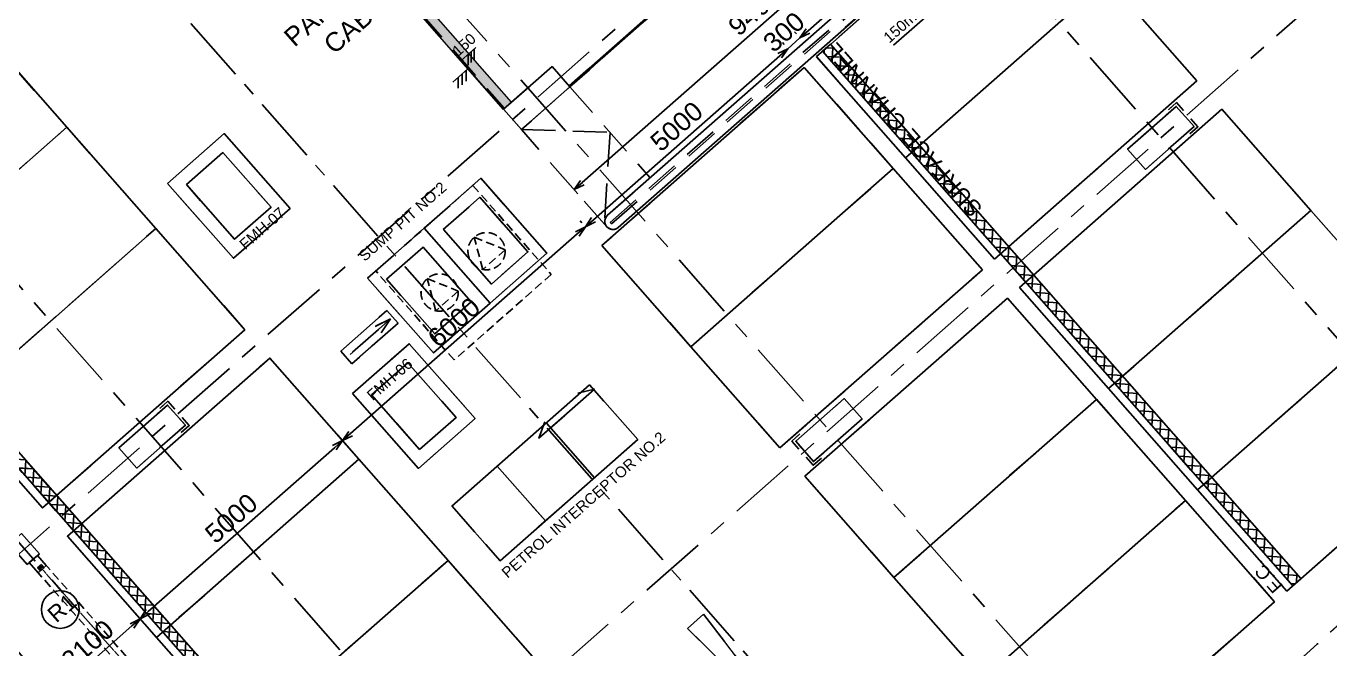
# Model space of a CAD drawing. Header units: millimetres. Extents: x 833946797 to 834440930, y 817746008 to 818399503.
# Drawn here: x 834318960 to 834343138, y 817990012 to 818001561 of the extents above; entities that cross this region are included whole.
import ezdxf

# ---------------------------------------------------------------- set-up
doc = ezdxf.new("R2010")
doc.units = ezdxf.units.MM
doc.header["$LTSCALE"] = 100
for name, pattern in [('CENTER', [2, 1.25, -0.25, 0.25, -0.25]), ('DASHDOT2', [12.7, 6.35, -3.175, 0, -3.175]), ('Grid Line', [22.225, 12.7, -3.175, 3.175, -3.175]), ('Hidden', [9.525, 6.35, -3.175]), ('HIDDEN2', [4.7625, 3.175, -1.5875])]:
    doc.linetypes.add(name, pattern=pattern)
for name, color, linetype in [('+C-118', 118, 'Continuous'), ('+C-160', 160, 'Hidden'), ('+FS10', 10, 'Continuous'), ('3B50A-DLN-ARC-DWG-1002-P00-LB02$0$DLN660', 1, 'Continuous'), ('A-COLS', 3, 'Continuous'), ('DLN020__', 6, 'Continuous'), ('DLN030_2', 1, 'Continuous'), ('DLN0401_', 7, 'Continuous'), ('DLN0403__Room Name', 7, 'Continuous'), ('DLN043__Room Name', 7, 'Continuous'), ('DLN060__', 7, 'Continuous'), ('DLN220__', 7, 'Continuous'), ('DLN660', 1, 'Continuous'), ('DLN810__', 1, 'Continuous'), ('LEVEL', 7, 'Continuous'), ('MOE', 6, 'DASHDOT2')]:
    doc.layers.add(name, color=color, linetype=linetype)
for name, color, linetype, lineweight in [('A-DOOR', 6, 'Continuous', 9), ('A-GENM', 6, 'Continuous', 9), ('A-WALL', 7, 'Continuous', 9), ('A829_ROAD', 1, 'Continuous', 0), ('CORNER GUARD', 2, 'Continuous', 50), ('HCL520_T', 7, 'Continuous', 18), ('I-WALL', 7, 'Continuous', 9)]:
    doc.layers.add(name, color=color, linetype=linetype, lineweight=lineweight)
doc.styles.add('3B50A-DLN-ARC-DWG-1002-P00-LB02$0$Standard', font='swiss.ttf')
doc.styles.get("Standard").update_dxf_attribs({"font": 'swiss.ttf'})
doc.styles.add('Swis721tBT', font='swissl.ttf')
doc.dimstyles.new('INTDIM350', dxfattribs={"dimtxt": 350, "dimasz": 200, "dimexe": 100, "dimexo": 150, "dimgap": 100, "dimtad": 1, "dimdec": 0, "dimzin": 9, "dimdsep": 46, "dimtxsty": 'Swis721tBT', "dimblk": 'OPEN30', "dimcen": -125, "dimclrd": 256, "dimclre": 256, "dimclrt": 2, "dimaunit": 1, "dimadec": 1, "dimazin": 0, "dimtfac": 0.444444, "dimtdec": 0, "dimtix": 1, "dimtmove": 2, "dimatfit": 3, "dimldrblk": 'OPEN30', "dimfxl": 0, "dimtolj": 1, "dimlwd": -1, "dimlwe": -1, "dimarcsym": 0})
pattern_1 = [(86.3502, (834319897.64, 817945893.62), (-158.428, 10.1057), []), (176.3502, (834319897.64, 817945893.62), (-10.1057, -158.428), [])]

# ---------------------------------------------------------------- blocks, each defined once
blk = doc.blocks.new('A05-_14-flat-3')
at = {"layer": 'A829_ROAD'}
for p, q in [((-275, 3909), (275, 3909)), ((-50, 709), (-275, 3909)), ((275, 3909), (50, 709)), ((-375, 709), (0, -1624)), ((-50, 709), (-375, 709)), ((0, -1624), (375, 709)), ((375, 709), (50, 709))]:
    blk.add_line(p, q, dxfattribs=at)
blk = doc.blocks.new('DLN_Parking - Parking - 2500 x 5000 _WL_-1233168-Car Park_B2_F')
at = {"layer": 'DLN660'}
for p, q in [((0, 0), (0, 5000)), ((0, 5000), (2500, 5000)), ((2500, 5000), (2500, 0)), ((2500, 0), (0, 0))]:
    blk.add_line(p, q, dxfattribs=at)
blk = doc.blocks.new('3B50A-DLN-ARC-DWG-1002-P00-LB02$0$DLN_Parking - Parking - 2500 x 5000 _WL_-V2-Car Park_B2_F')
at = {"layer": '3B50A-DLN-ARC-DWG-1002-P00-LB02$0$DLN660'}
for p, q in [((2500, 0), (0, 0)), ((0, 0), (0, -5000)), ((2500, -5000), (2500, 0)), ((0, -5000), (2500, -5000))]:
    blk.add_line(p, q, dxfattribs=at)
blk = doc.blocks.new('_Open30')
at = {"color": 0, "linetype": 'ByBlock', "lineweight": -2}
for p, q in [((-1, 0.268), (0, 0)), ((0, 0), (-1, -0.268)), ((0, 0), (-1, 0))]:
    blk.add_line(p, q, dxfattribs=at)
blk = doc.blocks.new('CORNER GUARD')
at = {"layer": 'CORNER GUARD', "color": 0, "const_width": 20}
blk.add_lwpolyline([(-150, -50), (50, -50), (50, 150)], dxfattribs=at)
at = {"layer": 'Defpoints', "color": 0}
blk.add_lwpolyline([(-150, 0), (0, 0), (0, 150)], dxfattribs=at)
blk = doc.blocks.new('A$C029C5A43')
at = {"layer": '+C-160', "linetype": 'Hidden'}
for p, q in [((56216, 46366), (56216, 72065)), ((68271, 63565), (68271, 72266)), ((77671, 63565), (68271, 63565))]:
    blk.add_line(p, q, dxfattribs=at)
at = {"layer": '+C-160'}
for p, q in [((57121, 47766), (57121, 71666)), ((57321, 71666), (57321, 47766)), ((61971, 71666), (61971, 69166)), ((56971, 69166), (61971, 69166)), ((61971, 69166), (56971, 69166)), ((61971, 69166), (61971, 66666)), ((62685, 67152, 0), (64085, 67152, 0)), ((62685, 65302, 0), (62685, 67152, 0)), ((64085, 67152, 0), (64085, 65302, 0)), ((62935, 66902, 0), (63835, 66902, 0)), ((62935, 65552, 0), (62935, 66902, 0)), ((63835, 66902, 0), (63835, 65552, 0)), ((61971, 66666), (56971, 66666)), ((56971, 64166), (56971, 66666)), ((56971, 66666), (61971, 66666)), ((61971, 66666), (61971, 64166)), ((68271, 66465, 0), (68271, 64074, 0)), ((68296, 66465, 0), (68296, 64074, 0)), ((63835, 65552, 0), (62935, 65552, 0)), ((64085, 65302, 0), (62685, 65302, 0)), ((57321, 64819), (57121, 65019)), ((57121, 64604), (57321, 64804)), ((57321, 64594), (57121, 64794)), ((57121, 64379), (57321, 64579)), ((57321, 64370), (57121, 64570)), ((57121, 64155), (57321, 64355)), ((57321, 64145), (57121, 64345)), ((61971, 64166), (56971, 64166)), ((57121, 63930), (57321, 64130)), ((57321, 63921), (57121, 64121)), ((59821, 64116), (60021, 64116)), ((60021, 64116), (60021, 63916)), ((56066, 63566), (56066, 64066)), ((56366, 64066), (56366, 63566)), ((57121, 63706), (57321, 63906)), ((57321, 63696), (57121, 63896)), ((58771, 63566, 0), (58771, 64066, 0)), ((58771, 64066, 0), (59971, 64066, 0)), ((58771, 64066, 0), (59971, 64066, 0)), ((58771, 63566, 0), (58771, 64066, 0)), ((59821, 64066), (59971, 64066)), ((59971, 64066, 0), (59971, 63566, 0)), ((59971, 64066, 0), (59971, 63566, 0)), ((59971, 64066), (59971, 63916)), ((68271, 64066), (69471, 64066)), ((68271, 63566), (68271, 64066)), ((68271, 63566, 0), (68271, 64066, 0)), ((68271, 64066, 0), (69471, 64066, 0)), ((68271, 64066, 0), (69471, 64066, 0)), ((68271, 63566, 0), (68271, 64066, 0)), ((68271, 64065), (69471, 64065)), ((68271, 64065, 0), (69471, 64065, 0)), ((68271, 64065), (69471, 64065)), ((68271, 64065, 0), (69471, 64065, 0)), ((69471, 64066), (69471, 63566)), ((69471, 64066, 0), (69471, 63566, 0)), ((69471, 64066, 0), (69471, 63566, 0)), ((69471, 63565, 0), (69471, 64065, 0)), ((57121, 63481), (57321, 63681)), ((57321, 63472), (57121, 63672)), ((59971, 63566), (59971, 63716)), ((60021, 63516), (60021, 63716)), ((71856, 63590), (69471, 63590)), ((56366, 63566), (56066, 63566)), ((56116, 63316), (56116, 63566)), ((56116, 63566), (56316, 63566)), ((56166, 63316), (56166, 63391)), ((56166, 63391), (56266, 63391)), ((56241, 63366), (56191, 63366)), ((56191, 63366), (56191, 63316)), ((56241, 63316), (56241, 63366)), ((56266, 63391), (56266, 63316)), ((56316, 63566), (56316, 63316)), ((56971, 60966), (56971, 63466)), ((56971, 63466), (61971, 63466)), ((57121, 63257), (57321, 63457)), ((57321, 63247), (57121, 63447)), ((59971, 63566, 0), (58771, 63566, 0)), ((59971, 63566, 0), (58771, 63566, 0)), ((59821, 63566), (59971, 63566)), ((59821, 63516), (60021, 63516)), ((61971, 63466), (61971, 60966)), ((64312, 63382, 0), (65712, 63382, 0)), ((64312, 61532, 0), (64312, 63382, 0)), ((65712, 63382, 0), (65712, 61532, 0)), ((65712, 63382, 0), (67112, 63382, 0)), ((65712, 61532, 0), (65712, 63382, 0)), ((67112, 63382, 0), (67112, 61532, 0)), ((68271, 61166), (68271, 63566, 0)), ((68271, 63566, 0), (69471, 62441, 0)), ((69471, 63566), (68271, 63566)), ((69471, 63566, 0), (68271, 63566, 0)), ((69471, 63566, 0), (68271, 63566, 0)), ((69471, 63565), (69471, 61316)), ((71856, 63565), (69471, 63565)), ((56191, 63316), (56116, 63316)), ((56191, 63316), (56166, 63316)), ((56266, 63316), (56241, 63316)), ((56316, 63316), (56241, 63316)), ((57121, 63032), (57321, 63232)), ((57321, 63023), (57121, 63223)), ((64562, 63132, 0), (65462, 63132, 0)), ((64562, 61782, 0), (64562, 63132, 0)), ((65462, 63132, 0), (65462, 61782, 0)), ((65962, 63132, 0), (66862, 63132, 0)), ((65962, 61782, 0), (65962, 63132, 0)), ((66862, 63132, 0), (66862, 61782, 0)), ((57121, 62808), (57321, 63008)), ((57321, 62798), (57121, 62998)), ((57121, 62583), (57321, 62783)), ((57321, 62574), (57121, 62774)), ((63042, 62695), (64183, 62695)), ((63042, 62382), (63042, 62695)), ((64183, 62695), (64183, 62382)), ((57121, 62359), (57321, 62559)), ((57321, 62349), (57121, 62549)), ((64183, 62382), (63042, 62382)), ((63831, 62534), (63131, 62534)), ((69471, 62441, 0), (68271, 61229)), ((57121, 62134), (57321, 62334)), ((57321, 62125), (57121, 62325)), ((57121, 61910), (57321, 62110)), ((57321, 61900), (57121, 62100)), ((62686, 61959, 0), (64086, 61959, 0)), ((62686, 60109, 0), (62686, 61959, 0)), ((64086, 61959, 0), (64086, 60109, 0)), ((57121, 61685), (57321, 61885)), ((57321, 61676), (57121, 61876)), ((57121, 61461), (57321, 61661)), ((62936, 61709, 0), (63836, 61709, 0)), ((62936, 60359, 0), (62936, 61709, 0)), ((63836, 61709, 0), (63836, 60359, 0)), ((65462, 61782, 0), (64562, 61782, 0)), ((66862, 61782, 0), (65962, 61782, 0)), ((57321, 61451), (57121, 61651)), ((57121, 61236), (57321, 61436)), ((57321, 61227), (57121, 61427)), ((65712, 61532, 0), (64312, 61532, 0)), ((67112, 61532, 0), (65712, 61532, 0)), ((57121, 61012), (57321, 61212)), ((57321, 61002), (57121, 61202)), ((68371, 61186), (77571, 61186, 0)), ((68371, 61146), (68371, 61186)), ((68421, 61316), (77521, 61316)), ((56971, 58466), (56971, 60966)), ((56971, 60966), (61971, 60966)), ((61971, 60966), (56971, 60966)), ((57121, 60787), (57321, 60987)), ((57321, 60777), (57121, 60977)), ((61971, 60966), (61971, 58466)), ((72971, 60966), (67971, 60966)), ((67971, 60966), (67971, 58466)), ((68271, 61166), (68271, 61166)), ((68371, 61146), (77571, 61146, 0)), ((77521, 61016), (68421, 61016)), ((72971, 58466), (72971, 60966)), ((78271, 60966), (73271, 60966)), ((73271, 60966), (73271, 58466)), ((73421, 60923), (73464, 60966)), ((73421, 60966), (73621, 60966)), ((73421, 47766), (73421, 60966)), ((73621, 60867), (73522, 60966)), ((73621, 60966), (73621, 47766)), ((57121, 60563), (57321, 60763)), ((57321, 60553), (57121, 60753)), ((73421, 60698), (73621, 60898)), ((73621, 60642), (73421, 60842)), ((57121, 60338), (57321, 60538)), ((73421, 60474), (73621, 60674)), ((73621, 60418), (73421, 60617)), ((73421, 60249), (73621, 60449)), ((63836, 60359, 0), (62936, 60359, 0)), ((73621, 60193), (73421, 60393)), ((73421, 60025), (73621, 60225)), ((64086, 60109, 0), (62686, 60109, 0)), ((73621, 59969), (73421, 60168)), ((73421, 59800), (73621, 60000)), ((73621, 59744), (73421, 59944)), ((73421, 59576), (73621, 59776)), ((73621, 59519), (73421, 59719)), ((73421, 59351), (73621, 59551)), ((73621, 59295), (73421, 59495)), ((73421, 59127), (73621, 59327)), ((73621, 59070), (73421, 59270)), ((66093, 59174, 0), (62693, 59174, 0)), ((62693, 59174, 0), (62693, 57824, 0)), ((63812, 59174), (63812, 57824)), ((64737, 59055, 0), (65015, 59208, 0)), ((66106, 59055, 0), (64737, 59055, 0)), ((64737, 59055, 0), (66106, 59055, 0)), ((65023, 59174), (65023, 57824)), ((66106, 59055, 0), (65828, 59208, 0)), ((66093, 57824, 0), (66093, 59174, 0)), ((73421, 58902), (73621, 59102)), ((73621, 58846), (73421, 59046)), ((73421, 58678), (73621, 58878)), ((73621, 58621), (73421, 58821)), ((73421, 58453), (73621, 58653)), ((73621, 58397), (73421, 58597)), ((56971, 58466), (61971, 58466)), ((61971, 58466), (56971, 58466)), ((61971, 58466), (61971, 55966)), ((67971, 58466), (72971, 58466)), ((72971, 58466), (67971, 58466)), ((67971, 58466), (67971, 55966)), ((72971, 55966), (72971, 58466)), ((73271, 58466), (78271, 58466)), ((78271, 58466), (73271, 58466)), ((73271, 58466), (73271, 55966)), ((73421, 58229), (73621, 58429)), ((73621, 58172), (73421, 58372)), ((78271, 55966), (78271, 58466)), ((73421, 58004), (73621, 58204)), ((73621, 57948), (73421, 58148)), ((62693, 57824, 0), (66093, 57824, 0)), ((73421, 57780), (73621, 57980)), ((73621, 57723), (73421, 57923)), ((73421, 57555), (73621, 57755)), ((73621, 57499), (73421, 57699)), ((73421, 57331), (73621, 57531)), ((73621, 57274), (73421, 57474)), ((73421, 57106), (73621, 57306)), ((73621, 57050), (73421, 57250)), ((73421, 56882), (73621, 57082)), ((73621, 56825), (73421, 57025)), ((73421, 56657), (73621, 56857)), ((73621, 56601), (73421, 56801)), ((73421, 56433), (73621, 56633)), ((73621, 56376), (73421, 56576)), ((73421, 56208), (73621, 56408)), ((73621, 56152), (73421, 56352)), ((73421, 55984), (73621, 56184)), ((73621, 55927), (73421, 56127)), ((67971, 55966), (72971, 55966)), ((68421, 55916, 0), (68221, 55916, 0)), ((68221, 55916, 0), (68221, 55716, 0)), ((68271, 55866), (69471, 55866)), ((68271, 55366), (68271, 55866)), ((68271, 55366, 0), (68271, 55866, 0)), ((68271, 55866, 0), (69471, 55866, 0)), ((68271, 55366, 0), (68271, 55866, 0)), ((68271, 55866, 0), (69471, 55866, 0)), ((68421, 55866, 0), (68271, 55866, 0)), ((68271, 55866, 0), (68271, 55716, 0)), ((69471, 55866), (69471, 55366)), ((69471, 55866, 0), (69471, 55366, 0)), ((69471, 55866, 0), (69471, 55366, 0)), ((73271, 55966), (78271, 55966)), ((73421, 55759), (73621, 55959)), ((73621, 55703), (73421, 55903)), ((76471, 55866), (77671, 55866)), ((76471, 55366), (76471, 55866)), ((76471, 55366, 0), (76471, 55866, 0)), ((76471, 55866, 0), (77671, 55866, 0)), ((76471, 55366, 0), (76471, 55866, 0)), ((76471, 55866, 0), (77671, 55866, 0)), ((77521, 55916), (77721, 55916)), ((77521, 55866), (77671, 55866)), ((77671, 55866), (77671, 55366)), ((77671, 55866, 0), (77671, 55366, 0)), ((77671, 55866, 0), (77671, 55366, 0)), ((77671, 55866), (77671, 55716)), ((77721, 55916), (77721, 55716)), ((73421, 55535), (73621, 55735)), ((73621, 55478), (73421, 55678)), ((68221, 55316, 0), (68221, 55516, 0)), ((68271, 55366, 0), (68271, 55516, 0)), ((73421, 55310), (73621, 55510)), ((73621, 55254), (73421, 55454)), ((77671, 55366), (77671, 55516)), ((77721, 55316), (77721, 55516)), ((67971, 52766), (67971, 55266)), ((67971, 55266), (72971, 55266)), ((68421, 55316, 0), (68221, 55316, 0)), ((69471, 55366), (68271, 55366)), ((69471, 55366, 0), (68271, 55366, 0)), ((69471, 55366, 0), (68271, 55366, 0)), ((68421, 55366, 0), (68271, 55366, 0)), ((72971, 55266), (72971, 52766)), ((73271, 52766), (73271, 55266)), ((73271, 55266), (78271, 55266)), ((73421, 55086), (73621, 55286)), ((73621, 55029), (73421, 55229)), ((77671, 55366), (76471, 55366)), ((77671, 55366, 0), (76471, 55366, 0)), ((77671, 55366, 0), (76471, 55366, 0)), ((77521, 55366), (77671, 55366)), ((77521, 55316), (77721, 55316)), ((78271, 55266), (78271, 52766)), ((73421, 54861), (73621, 55061)), ((73621, 54805), (73421, 55005)), ((73421, 54637), (73621, 54837)), ((73621, 54580), (73421, 54780)), ((64472, 54586), (64870, 54586)), ((64635, 52272), (64472, 54586)), ((64870, 54586), (64707, 52272)), ((73421, 54412), (73621, 54612)), ((73621, 54356), (73421, 54556)), ((73421, 54188), (73621, 54388)), ((73621, 54131), (73421, 54331)), ((73421, 53963), (73621, 54163)), ((73621, 53907), (73421, 54107)), ((73421, 53739), (73621, 53939)), ((73621, 53682), (73421, 53882)), ((73421, 53514), (73621, 53714)), ((73621, 53458), (73421, 53658)), ((73421, 53290), (73621, 53490)), ((73621, 53233), (73421, 53433)), ((73421, 53065), (73621, 53265)), ((73621, 53009), (73421, 53209)), ((73421, 52841), (73621, 53041)), ((73621, 52784), (73421, 52984)), ((72971, 52766), (67971, 52766)), ((67971, 50266), (67971, 52766)), ((67971, 52766), (72971, 52766)), ((72971, 52766), (72971, 50266)), ((78271, 52766), (73271, 52766)), ((73271, 50266), (73271, 52766)), ((73271, 52766), (78271, 52766)), ((73421, 52616), (73621, 52816)), ((73621, 52560), (73421, 52760)), ((78271, 52766), (78271, 50266)), ((73421, 52392), (73621, 52592)), ((73621, 52335), (73421, 52535)), ((73421, 52167), (73621, 52367)), ((73621, 52111), (73421, 52311)), ((73421, 51943), (73621, 52143)), ((73621, 51886), (73421, 52086)), ((73421, 51718), (73621, 51918)), ((73621, 51662), (73421, 51862)), ((73421, 51494), (73621, 51693)), ((73621, 51437), (73421, 51637)), ((73421, 51269), (73621, 51469)), ((73621, 51213), (73421, 51413)), ((73421, 51045), (73621, 51244)), ((73621, 50988), (73421, 51188)), ((73421, 50820), (73621, 51020)), ((73621, 50764), (73421, 50964)), ((73421, 50595), (73621, 50795)), ((73621, 50539), (73421, 50739)), ((73421, 50371), (73621, 50571)), ((73621, 50315), (73421, 50515)), ((73421, 50146), (73621, 50346)), ((73621, 50090), (73421, 50290)), ((72971, 50266), (67971, 50266)), ((67971, 50266), (72971, 50266)), ((72971, 50266), (72971, 47766)), ((78271, 50266), (73271, 50266)), ((73271, 47766), (73271, 50266)), ((73271, 50266), (78271, 50266)), ((73421, 49922), (73621, 50122)), ((73621, 49866), (73421, 50066)), ((73421, 49697), (73621, 49897)), ((73621, 49641), (73421, 49841)), ((73421, 49473), (73621, 49673)), ((73621, 49417), (73421, 49617)), ((73421, 49248), (73621, 49448)), ((73621, 49192), (73421, 49392)), ((73421, 49024), (73621, 49224)), ((73621, 48968), (73421, 49168)), ((73421, 48799), (73621, 48999)), ((73621, 48743), (73421, 48943)), ((73421, 48575), (73621, 48775)), ((73621, 48519), (73421, 48719)), ((73421, 48350), (73621, 48550)), ((73621, 48294), (73421, 48494)), ((73421, 48126), (73621, 48326)), ((73621, 48070), (73421, 48270)), ((73421, 47901), (73621, 48101)), ((73621, 47845), (73421, 48045)), ((73510, 47766), (73621, 47877)), ((72971, 47766), (67971, 47766)), ((78271, 47766), (73271, 47766)), ((73476, 47766), (73421, 47821)), ((73621, 47766), (73421, 47766)), ((77819, 46724), (67876, 46577))]:
    blk.add_line(p, q, dxfattribs=at)
at = {"layer": '+C-160', "lineweight": 18}
for p, q in [((58771, 64066), (58771, 63566)), ((59971, 63566), (59971, 64066)), ((58771, 63566), (59971, 63566))]:
    blk.add_line(p, q, dxfattribs=at)
at = {"layer": '+C-160', "linetype": 'Hidden', "ltscale": 0.25}
for p, q in [((56116, 56066), (56116, 63366)), ((56316, 56066), (56316, 63366))]:
    blk.add_line(p, q, dxfattribs=at)
at = {"layer": '+C-160', "linetype": 'Hidden', "ltscale": 0.5}
blk.add_line((56216, 56066), (56216, 63366), dxfattribs=at)
at = {"layer": '+C-160', "linetype": 'HIDDEN2', "ltscale": 0.5}
for p, q in [((64512, 63382, 0), (66912, 63382, 0)), ((64512, 61182, 0), (64512, 63382, 0)), ((66912, 63382, 0), (66912, 61182, 0)), ((64861, 62092, 0), (65137, 62644, 0)), ((65137, 62644, 0), (65413, 62092, 0)), ((66021, 62092, 0), (66297, 62644, 0)), ((66297, 62644, 0), (66573, 62092, 0)), ((65413, 62092, 0), (64861, 62092, 0)), ((66573, 62092, 0), (66021, 62092, 0)), ((66912, 61182, 0), (64512, 61182, 0))]:
    blk.add_line(p, q, dxfattribs=at)
at = {"layer": '+C-160', "linetype": 'ByBlock', "lineweight": -2}
for p, q in [((63831, 62614), (64131, 62534)), ((64131, 62534), (63831, 62453)), ((64131, 62534), (63831, 62534))]:
    blk.add_line(p, q, dxfattribs=at)
at = {"layer": '+C-160', "linetype": 'HIDDEN2', "ltscale": 0.5}
for centre in [(65137, 62299, 0), (66297, 62299, 0)]:
    blk.add_circle(centre, 345, dxfattribs=at)
at = {"layer": '+C-160'}
for start, end in [(90, 180), (180, 270)]:
    blk.add_arc((68421, 61166), 150, start, end, dxfattribs=at)
blk = doc.blocks.new('*D130')
at = {"layer": 'Defpoints', "color": 0}
for p in [(834321074, 817990571), (834321074, 817990571), (834319518, 817989161)]:
    blk.add_point(p, dxfattribs=at)
at = {"layer": 'DLN030_2', "linetype": 'Continuous'}
for p, q in [((834320975, 817990684), (834321008, 817990646)), ((834319648, 817989316), (834320924, 817990439)), ((834319419, 817989274), (834319432, 817989259))]:
    blk.add_line(p, q, dxfattribs=at)
at = {"layer": 'DLN030_2', "xscale": 200, "yscale": 200, "zscale": 200}
for p, rotation in [((834321074, 817990571), 41.35019583601527), ((834319498, 817989184), 221.3501958360152)]:
    blk.add_blockref('_Open30', p, dxfattribs=dict(at, rotation=rotation))
at = {"layer": 'DLN030_2', "color": 2, "insert": (834320101, 817990088), "char_height": 350, "attachment_point": 5, "rotation": 41.3502, "style": 'Swis721tBT'}
blk.add_mtext('\\A1;2100', dxfattribs=at)
blk = doc.blocks.new('*D131')
at = {"layer": 'Defpoints', "color": 0}
for p in [(834324828, 817993874), (834324828, 817993874), (834321074, 817990571)]:
    blk.add_point(p, dxfattribs=at)
at = {"layer": 'DLN030_2', "linetype": 'Continuous'}
for p, q in [((834324729, 817993987), (834324762, 817993950)), ((834321224, 817990703), (834324678, 817993742)), ((834320975, 817990684), (834321008, 817990646))]:
    blk.add_line(p, q, dxfattribs=at)
at = {"layer": 'DLN030_2', "xscale": 200, "yscale": 200, "zscale": 200}
for p, rotation in [((834324828, 817993874), 41.35019583601527), ((834321074, 817990571), 221.3501958360152)]:
    blk.add_blockref('_Open30', p, dxfattribs=dict(at, rotation=rotation))
at = {"layer": 'DLN030_2', "color": 2, "insert": (834322766, 817992433), "char_height": 350, "attachment_point": 5, "rotation": 41.3502, "style": 'Swis721tBT'}
blk.add_mtext('\\A1;5000', dxfattribs=at)
blk = doc.blocks.new('*D132')
at = {"layer": 'Defpoints', "color": 0}
for p in [(834329332, 817997838), (834329332, 817997838), (834324828, 817993874)]:
    blk.add_point(p, dxfattribs=at)
at = {"layer": 'DLN030_2', "linetype": 'Continuous'}
for p, q in [((834329233, 817997951), (834329266, 817997914)), ((834324978, 817994007), (834329182, 817997706)), ((834324729, 817993987), (834324762, 817993950))]:
    blk.add_line(p, q, dxfattribs=at)
at = {"layer": 'DLN030_2', "xscale": 200, "yscale": 200, "zscale": 200}
for p, rotation in [((834329332, 817997838), 41.35019583601527), ((834324828, 817993874), 221.3501958360152)]:
    blk.add_blockref('_Open30', p, dxfattribs=dict(at, rotation=rotation))
at = {"layer": 'DLN030_2', "color": 2, "insert": (834326895, 817996067), "char_height": 350, "attachment_point": 5, "rotation": 41.3502, "style": 'Swis721tBT'}
blk.add_mtext('\\A1;6000', dxfattribs=at)
blk = doc.blocks.new('*D133')
at = {"layer": 'Defpoints', "color": 0}
for p in [(834333085, 818001142), (834333085, 818001142), (834329332, 817997838)]:
    blk.add_point(p, dxfattribs=at)
at = {"layer": 'DLN030_2', "linetype": 'Continuous'}
for p, q in [((834332986, 818001254), (834333019, 818001217)), ((834329482, 817997971), (834332935, 818001010)), ((834329233, 817997951), (834329266, 817997914))]:
    blk.add_line(p, q, dxfattribs=at)
at = {"layer": 'DLN030_2', "xscale": 200, "yscale": 200, "zscale": 200}
for p, rotation in [((834333085, 818001142), 41.35019583601527), ((834329332, 817997838), 221.3501958360152)]:
    blk.add_blockref('_Open30', p, dxfattribs=dict(at, rotation=rotation))
at = {"layer": 'DLN030_2', "color": 2, "insert": (834331024, 817999700), "char_height": 350, "attachment_point": 5, "rotation": 41.3502, "style": 'Swis721tBT'}
blk.add_mtext('\\A1;5000', dxfattribs=at)
blk = doc.blocks.new('*D134')
at = {"layer": 'Defpoints', "color": 0}
for p in [(834333311, 818001340), (834333311, 818001340), (834333085, 818001142)]:
    blk.add_point(p, dxfattribs=at)
at = {"layer": 'DLN030_2', "linetype": 'Continuous'}
for p, q in [((834333085, 818001142), (834333311, 818001340)), ((834333211, 818001453), (834333244, 818001415)), ((834332986, 818001254), (834333019, 818001217))]:
    blk.add_line(p, q, dxfattribs=at)
at = {"layer": 'DLN030_2', "color": 2, "insert": (834333013, 818001451), "char_height": 350, "attachment_point": 5, "rotation": 41.3502, "style": 'Swis721tBT'}
blk.add_mtext('\\A1;300', dxfattribs=at)
blk = doc.blocks.new('*D135')
at = {"layer": 'Defpoints', "color": 0}
for p in [(834337064, 818004643), (834337064, 818004643), (834333311, 818001340)]:
    blk.add_point(p, dxfattribs=at)
at = {"layer": 'DLN030_2', "linetype": 'Continuous'}
for p, q in [((834336965, 818004756), (834336998, 818004718)), ((834333461, 818001472), (834336914, 818004511)), ((834333211, 818001453), (834333244, 818001415))]:
    blk.add_line(p, q, dxfattribs=at)
at = {"layer": 'DLN030_2', "xscale": 200, "yscale": 200, "zscale": 200}
for p, rotation in [((834337064, 818004643), 41.35019583601527), ((834333311, 818001340), 221.3501958360152)]:
    blk.add_blockref('_Open30', p, dxfattribs=dict(at, rotation=rotation))
at = {"layer": 'DLN030_2', "color": 2, "insert": (834335002, 818003202), "char_height": 350, "attachment_point": 5, "rotation": 41.3502, "style": 'Swis721tBT'}
blk.add_mtext('\\A1;5000', dxfattribs=at)
blk = doc.blocks.new('*D138')
at = {"layer": 'Defpoints', "color": 0}
for p in [(834335774, 818005201), (834336181, 818004738), (834328717, 817998991)]:
    blk.add_point(p, dxfattribs=at)
at = {"layer": 'DLN030_2', "linetype": 'Continuous'}
for p, q in [((834335873, 818005089), (834336247, 818004663)), ((834329275, 817998660), (834336031, 818004606)), ((834328817, 817998878), (834329191, 817998453))]:
    blk.add_line(p, q, dxfattribs=at)
at = {"layer": 'DLN030_2', "xscale": 200, "yscale": 200, "zscale": 200}
for p, rotation in [((834336181, 818004738), 41.35019583601527), ((834329125, 817998528), 221.3501958360152)]:
    blk.add_blockref('_Open30', p, dxfattribs=dict(at, rotation=rotation))
at = {"layer": 'DLN030_2', "color": 2, "insert": (834332468, 818001843), "char_height": 350, "attachment_point": 5, "rotation": 41.3502, "style": 'Swis721tBT'}
blk.add_mtext('\\A1;9400', dxfattribs=at)
blk = doc.blocks.new('Leader Mark')
blk.add_lwpolyline([(-1141, 156), (0, 156), (0, -156), (-1141, -156)], close=True)
blk.add_leader([(-52, -4), (-1052, -4)], dimstyle='INTDIM350', override={"dimasz": 300, "dimgap": 100, "dimtad": 0, "dimldrblk": 'Open30'})

msp = doc.modelspace()

# ---------------------------------------------------------------- hatches: boundary and pattern name
at = {"layer": '+C-118'}
h = msp.add_hatch(color=256, dxfattribs=at)
h.dxf.hatch_style = 1
h.paths.add_polyline_path([(834326378.7, 818001950.9), (834326228.6, 818001818.7), (834327814.1, 818000017.1), (834327964.3, 818000149.2)])
at = {"layer": 'A-WALL'}
h = msp.add_hatch(dxfattribs=at)
h.set_pattern_fill('ANSI31', scale=50)
h.set_pattern_definition([(86.350195828, (-1e-07, 1e-07), (-158.428018635, 10.105711821), [])])
edge = h.paths.add_edge_path()
edge.add_line((834373398.9, 817975260.5), (834373587.8, 817975426.8))
edge.add_line((834373587.8, 817975426.8), (834373233.3, 817980498))
edge.add_line((834373233.3, 817980498), (834338943.8, 818019460))
edge.add_arc((834332615.6, 818013879.7), 8437.1, 41.40656, 102.76311)
edge.add_line((834330751.7, 818022108.4), (834321993.3, 818032060.3))
edge.add_line((834321993.3, 818032060.3), (834277327.5, 817992751.1))
edge.add_line((834277327.5, 817992751.1), (834277459.6, 817992600.9))
edge.add_line((834277459.6, 817992600.9), (834321975.3, 818031778))
edge.add_line((834321975.3, 818031778), (834330680.7, 818021886.4))
edge.add_arc((834332615.6, 818013879.7), 8237.1, 41.40793, 103.58613, ccw=False)
edge.add_line((834338793.6, 818019327.9), (834373038.5, 817980416.6))
edge.add_line((834373038.5, 817980416.6), (834373398.9, 817975260.5))
at = {"layer": 'DLN060__'}
h = msp.add_hatch(dxfattribs=at)
h.set_pattern_fill('EARTH', color=251, scale=150, angle=45)
h.set_pattern_definition([(86.35019583, (1453154.1, 238293.2), (-889.9338409, 1011.2023827), [952.5, -952.5]), (86.35019583, (1452797.6, 238315.9), (-889.9338409, 1011.2023827), [952.5, -952.5]), (86.35019583, (1452441.2, 238338.6), (-889.9338409, 1011.2023827), [952.5, -952.5]), (176.35019583, (1452329.9, 238465), (-1011.2023827, -889.9338409), [952.5, -952.5]), (176.35019583, (1452352.65, 238821.5), (-1011.2023827, -889.9338409), [952.5, -952.5]), (176.35019583, (1452375.4, 239178), (-1011.2023827, -889.9338409), [952.5, -952.5])])
edge = h.paths.add_edge_path()
edge.add_line((834303001.7, 817954269.4), (834304578.4, 817955656.4))
edge.add_line((834304578.4, 817955656.4), (834331037.8, 817925591.5))
edge.add_line((834331037.8, 817925591.5), (834375206.5, 817964463.2))
edge.add_line((834375206.5, 817964463.2), (834374060.9, 817980844.8))
edge.add_line((834374060.9, 817980844.8), (834339581.5, 818020021.9))
edge.add_arc((834332615.9, 818013881.7), 9285.6, 41.39677, 99.60462)
edge.add_line((834331066.6, 818023037.1), (834322069.8, 818033259.9))
edge.add_line((834322069.8, 818033259.9), (834273725.6, 817990713.5))
edge.add_line((834273725.6, 817990713.5), (834304578.4, 817955656.4))
edge.add_line((834304578.4, 817955656.4), (834303001.7, 817954269.4))
edge.add_line((834303001.7, 817954269.4), (834270761.5, 817990902.8))
edge.add_line((834270761.5, 817990902.8), (834322258.6, 818036224.1))
edge.add_line((834322258.6, 818036224.1), (834331970.3, 818025189))
edge.add_arc((834332622.3, 818013717.3), 11490.2, 42.02614, 93.25305, ccw=False)
edge.add_line((834341157.7, 818021409.6), (834375550.8, 817982329.9))
edge.add_line((834375550.8, 817982329.9), (834377279, 817963489.7))
edge.add_line((834377279, 817963489.7), (834330848.8, 817922627.7))
edge.add_line((834330848.8, 817922627.7), (834303001.7, 817954269.4))
at = {"layer": 'DLN810__'}
h = msp.add_hatch(dxfattribs=at)
h.set_pattern_fill('ANSI37', color=256, scale=50)
h.set_pattern_definition(pattern_1)
h.paths.add_polyline_path([(834333728, 818001092.7), (834333878, 818001224.7), (834342598.8, 817991315.7), (834342448.7, 817991183.6)])
h = msp.add_hatch(dxfattribs=at)
h.set_pattern_fill('ANSI37', color=256, scale=50)
h.set_pattern_definition(pattern_1)
h.paths.add_polyline_path([(834314422.7, 817998356.2), (834314572.9, 817998488.4), (834330362.6, 817980547), (834330212.5, 817980414.9)])

# ---------------------------------------------------------------- linework, layer by layer
at = {"layer": '+FS10'}
msp.add_line((834335044.5, 818001204.8), (834336866.7, 818002808.4), dxfattribs=at)
at = {"layer": 'A-COLS'}
for p, q in [((834327814.1, 818000017.1), (834328715, 818000809.9)), ((834327814.1, 818000017.1, -0.1), (834328715, 818000809.9, -0.1)), ((834327814.1, 818000017.1), (834328715, 818000809.9)), ((834327814.1, 818000017.1, -0.1), (834328715, 818000809.9, -0.1)), ((834329045.3, 818000434.5, -0.1), (834328715, 818000809.9, -0.1))]:
    msp.add_line(p, q, dxfattribs=at)
at = {"layer": 'A-COLS', "lineweight": 18}
for p, q in [((834321913.5, 817994158.6), (834321583.2, 817994533.9)), ((834321012.7, 817993365.8), (834321913.5, 817994158.6)), ((834320682.4, 817993741.1), (834321012.7, 817993365.8))]:
    msp.add_line(p, q, dxfattribs=at)
at = {"layer": 'A-COLS'}
for points in [[(834327813.9, 818000017.4), (834328714.7, 818000810.2), (834329045, 818000434.8), (834328144.2, 817999642)], [(834339386.9, 817999279.2), (834340287.7, 818000072), (834340618.1, 817999696.6), (834339717.2, 817998903.8)], [(834333231.3, 817993861.8), (834334132.1, 817994654.6), (834334462.4, 817994279.2), (834333561.6, 817993486.4)]]:
    msp.add_lwpolyline(points, close=True, dxfattribs=at)
at = {"layer": 'A-COLS', "elevation": -0.1}
for points in [[(834328714.7, 818000810.2), (834329045, 818000434.8), (834328144.2, 817999642), (834327813.9, 818000017.4)], [(834327813.9, 818000017.4), (834328714.7, 818000810.2), (834329045, 818000434.8), (834328144.2, 817999642)], [(834340287.7, 818000072), (834340618.1, 817999696.6), (834339717.2, 817998903.8), (834339386.9, 817999279.2)], [(834339717.2, 817998903.8), (834339386.9, 817999279.2), (834340287.7, 818000072), (834340618.1, 817999696.6)], [(834334132.1, 817994654.6), (834334462.4, 817994279.2), (834333561.6, 817993486.4), (834333231.3, 817993861.8)], [(834333561.6, 817993486.4), (834333231.3, 817993861.8), (834334132.1, 817994654.6), (834334462.4, 817994279.2)], [(834321583.2, 817994533.9), (834321913.5, 817994158.6), (834321012.7, 817993365.8), (834320682.4, 817993741.1)], [(834320682.4, 817993741.1), (834321583.2, 817994533.9), (834321913.5, 817994158.6), (834321012.7, 817993365.8)]]:
    msp.add_lwpolyline(points, close=True, dxfattribs=at)
at = {"layer": 'A-DOOR'}
for p, q in [((834330819.1, 818002029), (834329028.8, 818000453.3)), ((834330835.7, 818002010.2), (834329045.3, 818000434.5))]:
    msp.add_line(p, q, dxfattribs=at)
at = {"layer": 'A-WALL'}
for p, q in [((834327814.1, 818000017.1), (834326228.6, 818001818.7)), ((834327964.3, 818000149.2), (834326378.7, 818001950.9))]:
    msp.add_line(p, q, dxfattribs=at)
at = {"layer": 'A-WALL', "linetype": 'Hidden', "ltscale": 0.25}
for p, q in [((834323974.5, 817985981.6), (834319152, 817991461.8)), ((834324124.7, 817986113.7), (834319302.2, 817991594))]:
    msp.add_line(p, q, dxfattribs=at)
at = {"layer": 'A-WALL'}
msp.add_lwpolyline([(834318652, 817991954.3), (834318877.2, 817992152.5), (834319207.6, 817991777.1), (834318982.4, 817991578.9)], close=True, dxfattribs=at)
msp.add_lwpolyline([(834319241.1, 817991473.6), (834319185.1, 817991424.3), (834319019.9, 817991612), (834319170, 817991744.1), (834319335.2, 817991556.4), (834319278.6, 817991506.6)], dxfattribs=at)
at = {"layer": 'Defpoints', "color": 6, "linetype": 'Hidden'}
msp.add_lwpolyline([(834357401.4, 817991221.8), (834338859.4, 817974903.5), (834337769.4, 817976142.2), (834337018.6, 817975481.5), (834332866.2, 817980218.8), (834333607.2, 817980871.4), (834333276.9, 817981246.8), (834330458.3, 817978766.2), (834313479.6, 817998058.6), (834315397.4, 817999746.3), (834315595.3, 817999521.4), (834316496.1, 818000314.2), (834316165.8, 818000689.5), (834315490.2, 818000095), (834310403.1, 818005875.3), (834311078.7, 818006469.8), (834310748.4, 818006845.2), (834310298, 818006448.8), (834302832.5, 818014931.5)], dxfattribs=at)
at = {"layer": 'DLN020__', "linetype": 'Grid Line'}
for p, q in [((834373303, 817961649.6), (834305749.9, 818038408)), ((834367147.4, 817956232.2), (834299594.3, 818032990.6)), ((834360015.9, 817949956), (834292462.8, 818026714.3)), ((834349425, 818018703.3), (834280087.1, 817957680.7)), ((834353113.9, 818011026.4), (834285504.5, 817951525.1))]:
    msp.add_line(p, q, dxfattribs=at)
at = {"layer": 'DLN0401_', "color": 0}
msp.add_circle((834319593.9, 817990742.7), 350, dxfattribs=at)
msp.add_circle((834319593.9, 817990742.7), 350, dxfattribs=at)
at = {"layer": 'DLN220__', "color": 3, "linetype": 'Hidden', "ltscale": 0.5}
msp.add_line((834324049.6, 817986047.6), (834319227.1, 817991527.9), dxfattribs=at)
at = {"layer": 'DLN220__'}
msp.add_lwpolyline([(834319247.8, 817991579.4), (834319297.4, 817991523.1), (834319278.6, 817991506.6), (834319245.6, 817991544.2), (834319208, 817991511.1), (834319241.1, 817991473.6), (834319222.3, 817991457.1), (834319172.7, 817991513.4)], close=True, dxfattribs=at)
at = {"layer": 'DLN660'}
for points in [[(834319715.2, 817999683.7), (834315961.8, 817996380.4), (834314310.1, 817998257.1), (834318063.5, 818001560.4)], [(834321366.8, 817997807), (834317613.4, 817994503.7), (834315961.8, 817996380.4), (834319715.2, 817999683.7)], [(834323018.5, 817995930.3), (834319265.1, 817992627), (834317613.4, 817994503.7), (834321366.8, 817997807)], [(834325132.6, 817993528.1), (834321379.2, 817990224.8), (834319727.5, 817992101.5), (834323481, 817995404.8)], [(834326784.3, 817991651.4), (834323030.8, 817988348.1), (834321379.2, 817990224.8), (834325132.6, 817993528.1)], [(834328435.9, 817989774.7), (834324682.5, 817986471.4), (834323030.8, 817988348.1), (834326784.3, 817991651.4)]]:
    msp.add_lwpolyline(points, close=True, dxfattribs=at)
at = {"layer": 'DLN810__', "color": 2, "linetype": 'CENTER', "ltscale": 10}
msp.add_line((834347948, 817972144.7), (834315790.4, 818008684.3), dxfattribs=at)
at = {"layer": 'DLN810__'}
for p, q in [((834328607.5, 817994199.8), (834329499.4, 817993186.4)), ((834327697.9, 817993399.3), (834328589.8, 817992385.9))]:
    msp.add_line(p, q, dxfattribs=at)
msp.add_lwpolyline([(834336772.7, 818003838.9), (834329941.5, 817997826.9, -0.4142136), (834329729.8, 817997840.4), (834329729.8, 817997840.4, -0.4142136), (834329743.3, 817998052.1), (834336574.5, 818004064.1, -0.4142136), (834336786.2, 818004050.6), (834336786.2, 818004050.6, -0.4142136)], format="xyb", close=True, dxfattribs=at)
for points in [[(834333728, 818001092.7), (834333878, 818001224.7), (834342598.8, 817991315.7), (834342448.7, 817991183.6)], [(834314422.7, 817998356.2), (834314572.9, 817998488.4), (834330362.6, 817980547), (834330212.5, 817980414.9)]]:
    msp.add_lwpolyline(points, close=True, dxfattribs=at)
at = {"layer": 'DLN810__', "elevation": -0.1}
for points in [[(834321581.7, 817998643.4), (834322632.6, 817999568.3), (834323854.9, 817998179.6), (834322803.9, 817997254.6)], [(834321934.5, 817998620.9), (834322610.1, 817999215.5), (834323502, 817998202.1), (834322826.4, 817997607.5)], [(834326344.7, 817997814), (834327395.7, 817998738.9), (834328617.9, 817997350.2), (834327567, 817996425.2)], [(834326697.6, 817997791.5), (834327373.2, 817998386.1), (834328265.1, 817997372.7), (834327589.5, 817996778.1)], [(834325293.8, 817996889.1), (834326344.7, 817997814), (834327567, 817996425.2), (834326516, 817995500.3)], [(834325646.6, 817996866.6), (834326322.2, 817997461.2), (834327214.1, 817996447.7), (834326538.5, 817995853.1)], [(834325013.6, 817994746.3), (834326064.6, 817995671.3), (834327286.8, 817994282.5), (834326235.9, 817993357.6)], [(834325366.5, 817994723.8), (834326042.1, 817995318.4), (834326934, 817994305), (834326258.4, 817993710.4)], [(834329410.2, 817994906.3), (834326857.9, 817992660), (834327749.8, 817991646.6), (834330302.1, 817993892.8)]]:
    msp.add_lwpolyline(points, close=True, dxfattribs=at)
at = {"layer": 'DLN810__', "linetype": 'HIDDEN2', "ltscale": 0.5, "elevation": -0.1}
msp.add_lwpolyline([(834325443.9, 817997021.2), (834327245.6, 817998606.8), (834328699, 817996955.3), (834326897.4, 817995369.7)], close=True, dxfattribs=at)
for points in [[(834327843.2, 817997414.1), (834327428.5, 817997049.1), (834327270.9, 817997646.3), (834327843.2, 817997414.1)], [(834326972.5, 817996647.7), (834326557.7, 817996282.7), (834326400.1, 817996879.9), (834326972.5, 817996647.7)]]:
    msp.add_lwpolyline(points, dxfattribs=at)
at = {"layer": 'DLN810__', "linetype": 'HIDDEN2', "ltscale": 0.5}
for centre in [(834327499, 817997387.1, -0.1), (834326628.3, 817996620.7, -0.1)]:
    msp.add_circle(centre, 345.3, dxfattribs=at)
at = {"layer": 'I-WALL', "color": 1, "elevation": -0.1}
for points in [[(834329499.1, 817994826.1), (834328471.3, 817993921.5), (834328579.4, 817994219.7)], [(834328471.3, 817993921.5), (834329499.1, 817994826.1), (834329189.7, 817994756.8)]]:
    msp.add_lwpolyline(points, dxfattribs=at)
at = {"layer": 'LEVEL'}
for p, q in [((834327214, 818000887.9, 0.1), (834327213.5, 818001086.8, 0)), ((834327270.3, 818000937.4, 0.1), (834327269.8, 818001136.2, 0)), ((834327157.8, 818000838.4, 0.1), (834327157.3, 818001037.3, 0)), ((834326971.1, 818000407.1, 0.1), (834326970.5, 818000606.3, 0)), ((834327046.2, 818000473.1, 0.1), (834327045.6, 818000672.4, 0)), ((834327121.2, 818000539.2, 0.1), (834327120.7, 818000738.5, 0))]:
    msp.add_line(p, q, dxfattribs=at)
msp.add_lwpolyline([(834327302.3, 818001164.9), (834327021.4, 818000917.9), (834327153.7, 818000767.5), (834326872.2, 818000519.8)], dxfattribs=at)
at = {"layer": 'MOE'}
msp.add_lwpolyline([(834342548.6, 818007190.3), (834346438.5, 817993307.2), (834339071.1, 817986628.1), (834339295.9, 817978594.8), (834338314.4, 817975522.8)], dxfattribs=at)

# ---------------------------------------------------------------- block references
at = {"rotation": 41.35019582799567}
msp.add_blockref('A$C029C5A43', (834318889.5, 817906820.3), dxfattribs=at)
at = {"layer": 'A-GENM', "rotation": 41.3501958279957}
msp.add_blockref('Leader Mark', (834325754.1, 817996169.8), dxfattribs=at)
at = {"layer": 'CORNER GUARD', "xscale": -1}
for p, rotation in [((834340287.7, 818000072), 221.3501958279957), ((834321583.2, 817994533.9), 221.3501958279957), ((834333561.6, 817993486.4, -0.1), 41.3501958664126)]:
    msp.add_blockref('CORNER GUARD', p, dxfattribs=dict(at, rotation=rotation))
at = {"layer": 'CORNER GUARD'}
for p, rotation in [((834340618.1, 817999696.6), 41.3501958279957), ((834321913.5, 817994158.6), 41.3501958279957), ((834333231.3, 817993861.8, -0.1), 221.3501958947497)]:
    msp.add_blockref('CORNER GUARD', p, dxfattribs=dict(at, rotation=rotation))
at = {"layer": 'DLN660'}
for name, p, rotation in [('3B50A-DLN-ARC-DWG-1002-P00-LB02$0$DLN_Parking - Parking - 2500 x 5000 _WL_-V2-Car Park_B2_F', (834335267, 817999116.9), 131.3501958279961), ('3B50A-DLN-ARC-DWG-1002-P00-LB02$0$DLN_Parking - Parking - 2500 x 5000 _WL_-V2-Car Park_B2_F', (834336918.7, 817997240.1), 131.3501958279961), ('3B50A-DLN-ARC-DWG-1002-P00-LB02$0$DLN_Parking - Parking - 2500 x 5000 _WL_-V2-Car Park_B2_F', (834331288.4, 817995615.4), 131.3501958279961), ('3B50A-DLN-ARC-DWG-1002-P00-LB02$0$DLN_Parking - Parking - 2500 x 5000 _WL_-V2-Car Park_B2_F', (834332940, 817993738.6), 131.3501958279961), ('DLN_Parking - Parking - 2500 x 5000 _WL_-1233168-Car Park_B2_F', (834314397.7, 817987410.8), 311.3501958279961)]:
    msp.add_blockref(name, p, dxfattribs=dict(at, rotation=rotation))
at = {"layer": 'DLN660', "xscale": -1, "rotation": 131.3501958279866}
for p in [(834337381.1, 817996714.7), (834339032.8, 817994837.9), (834333402.5, 817993213.2), (834340684.4, 817992961.2), (834335054.1, 817991336.4), (834336705.8, 817989459.7)]:
    msp.add_blockref('3B50A-DLN-ARC-DWG-1002-P00-LB02$0$DLN_Parking - Parking - 2500 x 5000 _WL_-V2-Car Park_B2_F', p, dxfattribs=at)
at = {"layer": 'DLN810__', "color": 4, "xscale": 0.7229092483945704, "yscale": 0.7229092483945704, "zscale": 0.7229092483945704, "rotation": 41.3501958279957}
msp.add_blockref('A05-_14-flat-3', (834333241.5, 817988401), dxfattribs=at)

# ---------------------------------------------------------------- texts
at = {"layer": 'DLN0401_'}
msp.add_text('SURFACE CHANNEL', height=300, rotation=131.3502, dxfattribs=at).set_placement((834336713.7, 817998185.9))
msp.add_text('SURFACE CHANNEL', height=300, rotation=131.3502, dxfattribs=at).set_placement((834336713.7, 817998185.9))
at = {"layer": 'DLN0401_', "style": 'Swis721tBT'}
msp.add_text('R1', height=300, rotation=41.3502, dxfattribs=at).set_placement((834319521.5, 817990481.5))
msp.add_text('R1', height=300, rotation=41.3502, dxfattribs=at).set_placement((834319521.5, 817990481.5))
at = {"layer": 'DLN0403__Room Name', "insert": (834324521.4, 818002919.7), "char_height": 350, "width": 1808.189, "attachment_point": 3, "rotation": 41.3502, "line_spacing_factor": 1.00667}
msp.add_mtext('PUMP\\PPANEL\\PCAB.', dxfattribs=at)
at = {"layer": 'DLN043__Room Name', "insert": (834336641.6, 818002973.6, -0.1), "char_height": 200, "width": 2507.403, "attachment_point": 3, "rotation": 41.3502, "line_spacing_factor": 1.00667}
msp.add_mtext('150mm R.C. KERB', dxfattribs=at)
at = {"layer": 'DLN810__', "style": '3B50A-DLN-ARC-DWG-1002-P00-LB02$0$Standard'}
msp.add_text('F.C.', height=250, rotation=131.41807, dxfattribs=at).set_placement((834342280.7, 817991182.9))
at = {"layer": 'HCL520_T', "char_height": 200, "attachment_point": 1, "rotation": 41.3502}
for s, width, insert in [('SUMP PIT NO.2 ', 5326.255, (834325106.9, 817997336.5, 0)), ('{\\C7;FMH-07}', 3761.783, (834322892.9, 817997551.3, 0)), ('{\\C7;FMH-06}', 3761.783, (834325256.9, 817994753.3, 0)), ('{\\C7;PETROL INTERCEPTOR NO.2}', 5216.797, (834327755.9, 817991462.3, 0))]:
    msp.add_mtext_dynamic_manual_height_columns(s, width=width, gutter_width=1, heights=[0], dxfattribs=dict(at, insert=insert))
at = {"layer": 'LEVEL', "insert": (834326840, 818001138.2, -0.1), "char_height": 200, "attachment_point": 1, "rotation": 41.3502}
msp.add_mtext_dynamic_manual_height_columns('150', width=1012.421, gutter_width=1500, heights=[0], dxfattribs=at)

# ---------------------------------------------------------------- dimensions: what is measured, and where the dimension line sits
at = {"layer": 'DLN030_2'}
for base, p1, p2, picture, middle in [((834336181.2, 818004738.1), (834328717.5, 817998990.7), (834335773.6, 818005201.3), '*D138', (834332468.1, 818001843.1)), ((834337063.9, 818004643.2), (834333310.5, 818001339.9), (834337063.9, 818004643.2), '*D135', (834335002.3, 818003201.7)), ((834333310.5, 818001339.9), (834333085.3, 818001141.7), (834333310.5, 818001339.9), '*D134', (834333013, 818001450.9)), ((834333085.3, 818001141.7), (834329331.9, 817997838.4), (834333085.3, 818001141.7), '*D133', (834331023.7, 817999700.2)), ((834329331.9, 817997838.4), (834324827.8, 817993874.5), (834329331.9, 817997838.4), '*D132', (834326894.9, 817996066.6)), ((834324827.8, 817993874.5), (834321074.3, 817990571.2), (834324827.8, 817993874.5), '*D131', (834322766.2, 817992432.9)), ((834321074.3, 817990571.2), (834319517.7, 817989161.3), (834321074.3, 817990571.2), '*D130', (834320101.2, 817990087.6))]:
    dim = msp.add_linear_dim(base=base, p1=p1, p2=p2, angle=41.3502, dimstyle='INTDIM350', dxfattribs=at)
    dim.commit()
    dim.dimension.update_dxf_attribs({"geometry": picture, "text_midpoint": middle})

doc.saveas('drawing.dxf')
